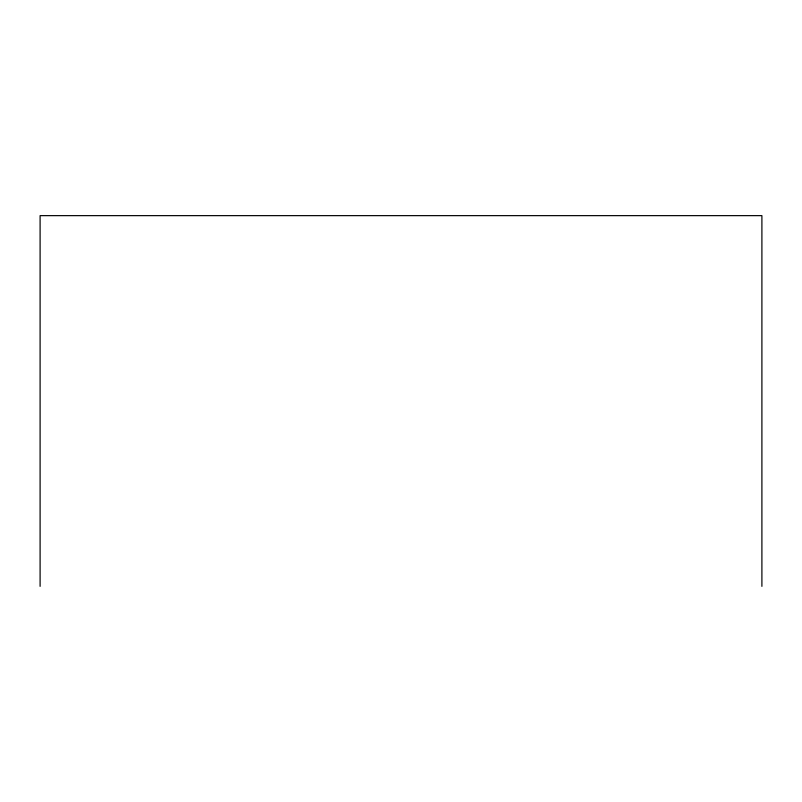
<?xml version="1.0" encoding="UTF-8"?>
<svg xmlns="http://www.w3.org/2000/svg" width="802" height="802" viewBox="0 0 802 802"><rect width="100%" height="100%" fill="white"/><g stroke="black" fill="none" stroke-linecap="round" stroke-linejoin="round"><path stroke-width="1.2" d="M761.9 586.362L761.9 215.638L40.1 215.638L40.1 586.362"/></g></svg>
